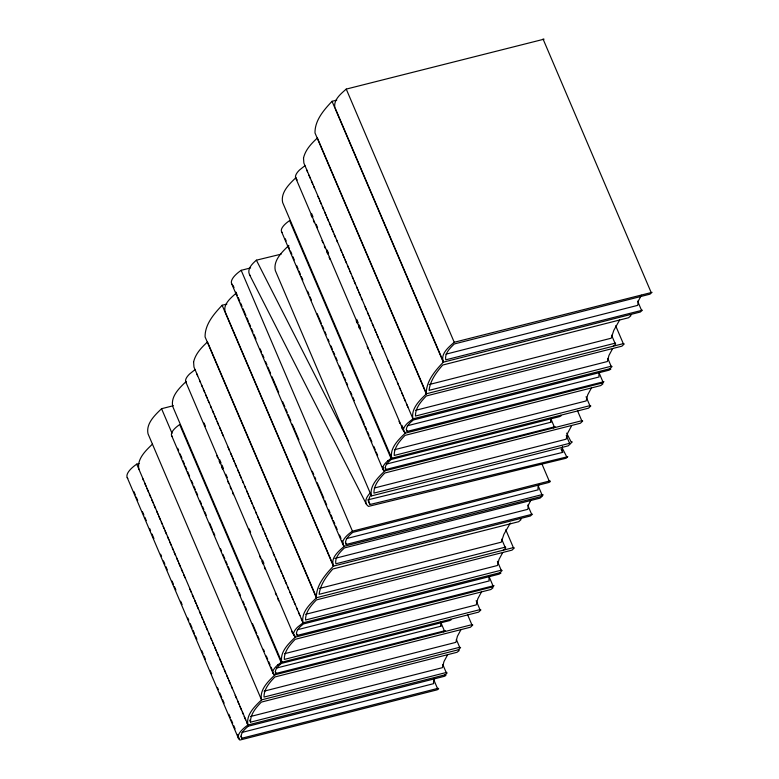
<?xml version="1.0" encoding="UTF-8"?>
<svg xmlns="http://www.w3.org/2000/svg" width="779" height="779" viewBox="0 0 779 779"><rect width="100%" height="100%" fill="white"/><g stroke="black" fill="none" stroke-linecap="round" stroke-linejoin="round"><path stroke-width="1.17" d="M562.438 446.367L562.107 450.554L562.711 452.385L367.737 499.884M370.473 495.61C368.788 498.161 367.756 501.978 370.074 504.48L567.794 456.698L566.119 458.237L368.428 506.399L366.539 504.519L249.533 274.724C246.758 269.028 252.425 263.575 256.388 260.186L281.102 254.168M612.635 348.573L608.954 355.409L607.377 361.524L415.645 410.329M591.397 387.991L587.707 394.826L586.139 400.942L394.398 449.746M571.358 426.259L567.677 433.095L566.099 439.21L374.368 488.005M502.718 552.545L499.037 559.38L497.46 565.496L305.728 614.29M481.48 591.952L477.8 598.788L476.222 604.903L284.491 653.708M461.1 629.413L457.419 636.248L455.842 642.363L264.11 691.158M447.652 654.72L443.972 661.556L442.404 667.671L250.663 716.466M641.419 295.241L638.517 300.645L637.689 305.368L445.958 354.163M530.937 500.128L528.6 504.607L527.782 509.33L334.863 558.426M619.656 319.965L613.813 330.354L611.213 338.213L429.18 384.544M510.342 523.05L503.896 534.316L501.296 542.174L319.263 588.505M369.967 493.156C367.289 496.077 364.28 500.537 366.539 504.519M336.742 100.121L332.039 101.319C323.889 109.946 314.774 120.375 314.998 132.946L426.259 393.804L623.297 343.646L624.252 343.948L621.944 346.158L426.298 395.956C421.098 401.409 415.217 408.03 415.47 416.044L611.125 366.247L612.07 366.549L609.772 368.759L412.967 418.839L407.544 423.153A25.561 8.997 -23.1 0 0 403.493 430.67L405.255 433.153L602.06 383.064L603.92 381.661L407.174 431.43L406.472 429.92A25.561 8.997 -23.1 0 1 410.523 422.393L413.347 419.978L608.993 370.191L610.872 369.09L609.772 368.759M226.835 304.083L222.132 305.28C213.972 313.908 204.867 324.337 205.081 336.918L316.342 597.766L513.38 547.618L514.335 547.91L512.027 550.13L316.381 599.918C311.181 605.38 305.3 611.992 305.553 620.006L501.209 570.209L502.163 570.51L499.855 572.721L303.05 622.811L297.636 627.114A25.561 8.997 -23.1 0 0 293.576 634.642L295.348 637.115L492.143 587.025L494.013 585.633L297.266 635.391L296.556 633.882A25.561 8.997 -23.1 0 1 300.606 626.355L303.43 623.95L499.086 574.152L500.955 573.062L499.855 572.721M335.554 108.924L443.543 362.108C439.853 354.104 448.908 346.967 454.235 342.273L652.052 292.349L649.959 294.17L454.313 343.958C450.106 348.057 444.468 353.374 445.763 359.83L642.432 310.198L640.348 312.019L443.3 362.167C435.149 370.794 426.035 381.223 426.259 393.804M236.329 293.06C231.003 297.753 221.947 304.891 225.637 312.895L333.626 566.07C329.936 558.066 338.992 550.938 344.318 546.235L542.135 496.32L540.051 498.132L344.396 547.929C340.189 552.019 334.561 557.345 335.846 563.792L532.524 514.169L530.431 515.98L333.393 566.129C325.233 574.756 316.128 585.185 316.342 597.766M296.176 177.417C289.515 183.844 280.411 192.325 282.65 202.521L391.73 458.256C389.49 448.061 398.595 439.57 405.255 433.153L404.301 430.923M288.843 245.453C282.183 251.87 273.069 260.361 275.308 270.556L371.437 495.921L568.232 445.831L570.54 443.621L569.585 443.319L373.939 493.117C373.677 485.103 379.568 478.481 384.758 473.028L580.413 423.231L582.711 421.02L581.767 420.728L384.29 470.983L383.55 470.36A22.912 8.063 -23.1 0 1 387.728 460.944M186.259 381.379C179.608 387.806 170.494 396.287 172.734 406.492L281.813 662.228C279.573 652.023 288.688 643.542 295.348 637.115L294.394 634.885M173.347 405.713L161.565 408.712C154.904 415.129 145.79 423.61 148.029 433.815L261.52 699.883C254.86 706.3 245.755 714.791 247.995 724.986A28.219 9.923 -23.1 0 0 239.874 740.05L436.678 689.96A1.655 0.584 -23.1 0 0 438.567 688.831A1.655 0.584 -23.1 0 0 437.486 688.461L241.841 738.249L241.461 737.645A28.219 9.923 -23.1 0 1 247.07 727.226L248.326 726.203L443.981 676.406A1.655 0.584 -23.1 0 0 445.87 675.276A1.655 0.584 -23.1 0 0 444.79 674.896L247.995 724.986L136.734 464.138L139.09 463.534M152.441 444.147C145.78 450.564 136.676 459.055 138.915 469.25M384.962 470.808C378.302 477.235 369.197 485.716 371.437 495.921M275.045 674.78C268.395 681.197 259.28 689.678 261.52 699.883L458.325 649.793L460.623 647.583L459.678 647.281L264.023 697.078C263.769 689.064 269.651 682.453 274.851 676.99L470.497 627.202L472.804 624.992L471.85 624.69L274.374 674.945L273.643 674.322A22.912 8.063 -23.1 0 1 277.811 664.906M544.063 39.174L346.246 89.098C340.949 93.743 333.188 99.868 334.912 107.814M387.738 460.944L391.048 458.432L588.525 408.167L590.833 405.956L589.878 405.664L394.232 455.452C393.97 447.448 399.861 440.826 405.051 435.373L600.706 385.576L602.868 383.94L602.712 383.044L602.06 383.064M277.821 664.906L281.141 662.393L478.618 612.138L480.916 609.928L479.971 609.626L284.316 659.424C284.062 651.41 289.944 644.788 295.144 639.335L490.789 589.537L492.951 587.911L492.795 587.006L492.143 587.025M280.382 664.253L281.453 663.396L449.707 620.571L451.323 619.626L450.389 619.324M304.978 165.664L299.555 169.978A25.561 8.997 -23.1 0 0 295.504 177.495L403.804 431.624M195.062 369.626L189.648 373.939A25.561 8.997 -23.1 0 0 185.587 381.457L293.887 635.586M613.219 346.217L615.478 344.279L615.517 343.081L429.054 390.357C430.193 380.58 436.406 372.265 442.686 365.049L628.556 317.744L630.824 315.807L630.854 314.619L630.26 314.58M503.302 550.178L505.571 548.241L505.6 547.053L319.137 594.319C320.276 584.542 326.489 576.226 332.779 569.021L518.648 521.706L520.908 519.768L520.947 518.58L520.353 518.551M444.79 674.896L446.961 673.26L446.795 672.365L250.497 722.182L249.621 720.137M570.588 443.465L572.253 441.917L571.085 441.829L566.674 433.153M553.538 427.905L555.154 426.688L385.956 469.474L385.615 468.977A22.883 8.053 -23.1 0 1 390.289 460.292L391.36 459.435L559.624 416.609L561.24 415.655L560.296 415.353M443.621 631.876L445.237 630.649L276.039 673.446L275.698 672.939A22.883 8.053 -23.1 0 1 280.382 664.253M232.22 284.627A28.219 9.923 -23.1 0 1 241.178 270.323L250.604 267.927M407.368 425.772L599.109 376.968L598.866 375.429A32.825 11.549 -23.1 0 1 599.937 371.817M386.277 464.118L550.841 422.237M344.318 546.235A28.219 9.923 -23.1 0 1 352.439 531.171L549.234 481.081A1.655 0.584 -23.1 0 1 550.315 481.461A1.655 0.584 -23.1 0 1 548.426 482.591L352.77 532.388L351.514 533.411A28.219 9.923 -23.1 0 0 345.895 543.83L346.275 544.433L541.931 494.646A1.655 0.584 -23.1 0 1 543.012 495.016A1.655 0.584 -23.1 0 1 541.123 496.145M346.412 538.62L538.143 489.825A36.301 12.776 -23.1 0 1 539.136 484.372M297.461 629.734L489.193 580.93L488.949 579.391A32.825 11.549 -23.1 0 1 490.03 575.778M276.36 668.09L440.924 626.199M241.967 732.435L433.699 683.641A36.301 12.776 -23.1 0 1 434.692 678.188M458.325 649.793L458.977 649.774L459.133 650.669L456.971 652.305L261.316 702.103C256.125 707.556 250.234 714.168 250.497 722.182M297.266 179.978L295.816 178.44M249.533 274.724L250.351 275.727M185.899 382.411L186.493 383.239M562.204 447.925L566.615 456.601M561.055 449.142L562.711 452.385M256.388 260.186L348.554 441.206M368.204 500.8L370.074 504.48M543.041 39.008L651.03 292.183M637.611 301.113L641.409 310.032M615.673 325.778L623.297 343.646M611.583 335.213L614.923 343.052M607.786 358.428L611.125 366.247M599.022 372.713L602.829 381.632M586.071 396.725L589.878 405.664M577.482 410.679L581.767 420.728M566.255 435.51L569.585 443.319M550.88 418.839L554.21 426.649M542.077 464.294L549.234 481.081M538.114 485.687L541.931 494.646M527.695 505.074L531.502 513.994M346.246 89.098L454.235 342.273M332.039 101.319L443.3 362.167M505.766 529.749L513.38 547.618M501.666 539.185L505.006 547.014M497.401 561.279L501.209 570.209M488.637 575.564L492.912 585.604M306.653 169.841L307.52 171.867M308.942 175.217L310.373 178.557M311.318 180.786L312.749 184.136M313.703 186.366L314.648 188.596M317.978 196.396L318.932 198.626M319.877 200.855L321.308 204.195M322.263 206.425L323.684 209.775M324.639 212.005L326.06 215.345M327.014 217.575L328.446 220.924M329.39 223.154L330.822 226.494M331.766 228.724L333.198 232.074M334.152 234.304L335.574 237.644M336.528 239.874L337.473 242.103M340.326 248.793L341.757 252.143M342.711 254.373L344.133 257.713M345.087 259.943L346.509 263.292M347.463 265.522L348.895 268.862M349.839 271.092L350.793 273.322M352.215 276.672L353.169 278.901M354.124 281.131L355.545 284.471M356.5 286.701L357.921 290.051M358.876 292.281L360.307 295.621M361.252 297.851L362.206 300.081M365.059 306.77L366.481 310.12M367.435 312.35L368.866 315.69M369.811 317.92L371.242 321.269M372.196 323.499L373.618 326.839M374.572 329.069L375.994 332.419M376.948 334.649L378.37 337.989M379.324 340.219L380.756 343.568M381.7 345.798L383.132 349.138M387.884 360.288L389.315 363.627M390.26 365.857L391.691 369.207M392.645 371.437L394.067 374.777M395.021 377.007L395.966 379.237M397.397 382.586L398.351 384.816M399.296 387.046L400.727 390.386M401.672 392.616L403.103 395.966M404.058 398.196L405.479 401.536M406.434 403.765L407.855 407.115M406.317 429.404L407.174 431.43M311.542 213.436L312.963 216.786M316.186 224.323L317.608 227.672M327.141 250.01L328.563 253.36M356.733 319.39L358.165 322.74M359.051 324.833L360.482 328.183M401.925 425.334L403.356 428.693M476.154 600.687L479.971 609.626M311.006 214.877L311.96 217.117M313.382 220.457L314.336 222.697M321.951 240.545L322.905 242.775M324.337 246.125L325.291 248.355M326.713 251.705L327.667 253.935M329.098 257.284L330.043 259.514M356.227 320.899L357.181 323.129M358.603 326.479L359.557 328.709M367.172 346.558L368.126 348.797M369.558 352.137L370.502 354.377M371.934 357.717L372.888 359.956M399.062 421.332L400.017 423.562M401.448 426.911L402.392 429.141M467.556 614.631L471.85 624.69M391.048 458.432L289.603 220.593L287.86 221.849A22.942 8.072 -23.1 0 0 282.095 232.532M385.138 467.575L385.956 469.474M456.338 639.462L459.678 647.281M285.221 238.734L286.175 240.964M288.084 245.434L289.506 248.783M290.46 251.013L291.891 254.363M292.846 256.603L294.277 259.952M296.653 265.532L298.084 268.882M299.039 271.111L300.46 274.461M301.415 276.701L302.846 280.05M307.608 291.21L309.039 294.559M309.993 296.799L311.415 300.149M317.131 313.548L321.415 323.597M322.37 325.826L323.801 329.176M324.755 331.406L326.187 334.756M328.086 339.225L329.04 341.455M330.948 345.925L332.37 349.274M333.324 351.504L334.756 354.854M335.71 357.094L337.141 360.443M339.517 366.023L340.949 369.373M341.903 371.602L343.325 374.952M344.279 377.192L345.71 380.541M346.665 382.771L347.619 385.011M350.472 391.71L351.904 395.06M352.858 397.29L354.279 400.64M359.995 414.038L364.28 424.088M365.234 426.317L366.666 429.667M367.62 431.907L369.051 435.257M369.996 437.486L371.904 441.956M373.813 446.416L375.235 449.765M376.189 452.005L377.62 455.355M382.382 466.514L384.29 470.983M281.608 231.791L383.054 469.63M440.486 621.681L444.303 630.62M442.813 664.575L446.143 672.384M433.669 679.502L437.486 688.461M241.178 270.323L352.439 531.171M345.389 542.35L346.275 544.433M233.057 285.387L234.012 287.626M235.92 292.106L237.352 295.465M238.228 297.52L239.737 301.064M240.614 303.099L242.035 306.439M242.99 308.669L244.421 312.019M244.518 312.252L245.95 315.612M246.904 317.851L248.335 321.211M249.173 323.168L250.604 326.518M251.549 328.748L252.98 332.097M253.935 334.327L255.979 339.128M260.118 348.826L261.54 352.166M262.494 354.396L263.925 357.746M265.532 361.514L266.963 364.874M267.918 367.113L269.349 370.473M269.631 371.135L270.586 373.365M272.007 376.705L273.916 381.165M274.12 381.661L276.292 386.744M276.506 387.26L278.668 392.324M282.719 401.818L284.851 406.823M285.805 409.053L287.227 412.393M288.181 414.632L289.613 417.972M289.885 418.605L290.84 420.845M292.271 424.204L294.18 428.684M294.365 429.132L296.565 434.283M296.75 434.701L298.951 439.882M303.732 451.08L305.164 454.439M305.31 454.78L307.549 460.029M312.321 471.227L313.762 474.586M314.823 477.089L315.777 479.319M317.199 482.659L319.108 487.128M319.487 488.024L323.86 498.278M324.736 500.332L326.713 504.967M328.621 509.427L330.043 512.777M330.948 514.89L332.429 518.356M333.334 520.489L334.804 523.926M335.72 526.088L337.151 529.447M339.547 535.037L340.988 538.425M341.932 540.636L343.364 544.005M231.665 283.741L342.926 544.589M222.132 305.28L333.393 566.129M196.736 373.803L197.603 375.829M199.502 380.288L200.456 382.518M201.41 384.748L202.355 386.978M203.309 389.208L204.741 392.558M205.685 394.787L207.117 398.127M208.071 400.357L209.015 402.587M210.447 405.937L211.391 408.167M212.346 410.397L213.777 413.737M214.722 415.967L216.153 419.316M217.098 421.546L218.529 424.886M219.483 427.116L220.905 430.466M221.859 432.696L223.281 436.036M228.043 447.185L229.464 450.535M230.418 452.765L231.84 456.104M232.794 458.334L234.226 461.684M235.17 463.914L236.602 467.254M237.546 469.484L238.978 472.834M239.932 475.063L241.354 478.403M242.308 480.633L243.252 482.863M244.684 486.213L245.638 488.433M246.583 490.663L248.014 494.013M248.959 496.242L249.913 498.472M250.867 500.702L252.289 504.042M253.243 506.272L254.675 509.622M255.619 511.852L256.573 514.082M257.528 516.311L258.949 519.651M259.904 521.881L261.325 525.231M262.28 527.461L263.701 530.801M264.656 533.031L266.087 536.38M267.031 538.61L268.463 541.95M269.407 544.18L270.839 547.53M273.215 553.1L274.646 556.449M275.591 558.679L277.022 562.019M277.976 564.249L279.398 567.599M280.352 569.829L281.774 573.169M282.728 575.399L284.15 578.748M285.104 580.978L286.536 584.318M287.48 586.548L288.434 588.778M289.856 592.128L290.81 594.358M291.765 596.587L293.186 599.927M294.141 602.157L295.095 604.387M296.517 607.737L297.471 609.967M298.425 612.197L299.847 615.537M301.278 618.886L302.135 620.912M296.4 633.366L297.266 635.391M204.001 422.978L205.432 426.317M219.61 459.552L221.032 462.901M221.986 465.141L223.417 468.491M225.891 474.284L227.312 477.624M249.202 528.931L250.624 532.281M262.474 560.062L263.906 563.412M216.805 455.676L217.75 457.906M219.181 461.256L220.136 463.486M221.557 466.835L222.512 469.065M227.75 481.334L228.705 483.574M230.126 486.914L231.081 489.154M232.512 492.494L233.457 494.733M259.641 556.109L260.595 558.339M262.017 561.688L262.971 563.918M264.402 567.268L265.347 569.498M275.347 592.936L276.302 595.166M277.723 598.515L278.678 600.745M291.531 630.873L292.485 633.103M281.141 662.393L179.696 424.565L177.953 425.811A22.942 8.072 -23.1 0 0 172.188 436.493M275.23 671.537L276.039 673.446M161.565 408.712L172.052 433.299M177.69 448.276L178.644 450.515M180.076 453.865L181.974 458.334M182.929 460.564L184.36 463.914M185.314 466.144L186.746 469.494M187.69 471.733L189.599 476.193M191.507 480.662L192.929 484.012M193.883 486.242L195.315 489.592M196.269 491.831L197.691 495.181M200.076 500.761L201.508 504.11M202.462 506.34L203.884 509.69M204.838 511.93L206.269 515.279M209.6 523.089L212.463 529.788M213.417 532.028L214.838 535.377M220.554 548.776L221.509 551.006M222.94 554.356L224.839 558.825M225.793 561.055L227.225 564.405M228.179 566.635L229.601 569.985M230.555 572.224L233.418 578.924M234.372 581.153L235.794 584.503M236.748 586.733L238.179 590.083M239.134 592.322L240.555 595.672M242.941 601.252L244.372 604.601M245.327 606.831L246.748 610.181M252.464 623.589L256.749 633.639M257.703 635.868L259.134 639.218M263.419 649.267L264.373 651.497M266.282 655.967L267.703 659.316M268.658 661.546L270.089 664.896M271.043 667.136L272.465 670.485M273.419 672.715L274.374 674.945M171.701 435.763L273.147 673.592M142.635 478.394L143.589 480.633M144.543 482.863L145.965 486.223M146.919 488.452L148.351 491.812M149.305 494.042L150.737 497.401M151.691 499.631L153.122 502.991M154.076 505.22L155.508 508.58M156.462 510.81L157.894 514.169M158.848 516.399L160.279 519.759M161.224 521.988L162.178 524.228M163.132 526.468L164.087 528.698M165.041 530.937L166.472 534.287M167.427 536.527L168.858 539.876M169.812 542.116L171.244 545.466M172.198 547.705L173.152 549.945M174.107 552.175L175.538 555.534M176.482 557.764L177.914 561.123M178.868 563.353L180.3 566.713M181.254 568.943L182.685 572.302M183.64 574.532L185.071 577.891M189.842 589.07L191.274 592.42M192.218 594.659L193.65 598.009M194.604 600.249L196.035 603.598M196.99 605.838L198.421 609.188M199.375 611.427L200.807 614.777M201.761 617.017L202.715 619.256M203.67 621.486L205.101 624.846M206.055 627.076L207.477 630.435M208.431 632.665L209.385 634.904M210.817 638.254L211.771 640.494M212.725 642.733L213.68 644.963M214.634 647.203L216.065 650.553M217.02 652.792L218.451 656.142M219.405 658.382L220.837 661.731M221.791 663.971L223.213 667.321M224.167 669.56L225.598 672.91M226.553 675.15L227.984 678.499M228.938 680.739L230.37 684.089M231.324 686.328L232.278 688.568M235.141 695.267L236.573 698.627M237.527 700.857L238.949 704.216M239.903 706.446L241.334 709.805M242.288 712.035L243.243 714.275M244.197 716.514L245.628 719.864M246.553 722.026L248.326 726.203M240.945 736.165L241.841 738.249M133.861 491.52L135.303 494.869M136.257 497.109L137.688 500.469M142.46 511.667L143.891 515.026M144.845 517.266L146.277 520.625M149.626 528.464L150.581 530.703M152.012 534.053L153.921 538.532M160.61 554.21L161.565 556.449M163.473 560.929L164.905 564.288M165.859 566.528L167.29 569.877M172.071 581.076L173.503 584.435M174.457 586.675L175.888 590.034M180.66 601.232L182.091 604.592M187.827 618.02L188.781 620.259M190.212 623.619L192.121 628.098M193.075 630.338L194.507 633.697M195.471 635.937L196.902 639.296M201.673 650.484L203.105 653.844M204.059 656.084L205.49 659.443M210.272 670.641L211.703 674.001M217.429 687.429L218.383 689.668M219.814 693.028L221.733 697.507M222.687 699.746L224.118 703.106M228.89 714.304L230.321 717.663M231.275 719.903L232.717 723.253M233.671 725.492L235.102 728.852M237.488 734.451L239.396 738.93M127.22 477.556L238.481 738.404M127.775 478.442A28.219 9.923 -23.1 0 1 136.734 464.138M440.924 626.199A29.407 10.351 -23.1 0 1 441.693 621.671M550.841 422.237A29.407 10.351 -23.1 0 1 551.61 417.71M193.591 362.031L193.971 367.075L303.05 622.811C300.811 612.606 309.925 604.124 316.586 597.697L207.506 341.971C201.488 347.444 195.422 353.851 193.591 362.031M303.508 158.069L303.888 163.113L412.967 418.839C410.728 408.644 419.842 400.163 426.493 393.736L317.413 138C311.405 143.472 305.329 149.889 303.508 158.069"/></g></svg>
